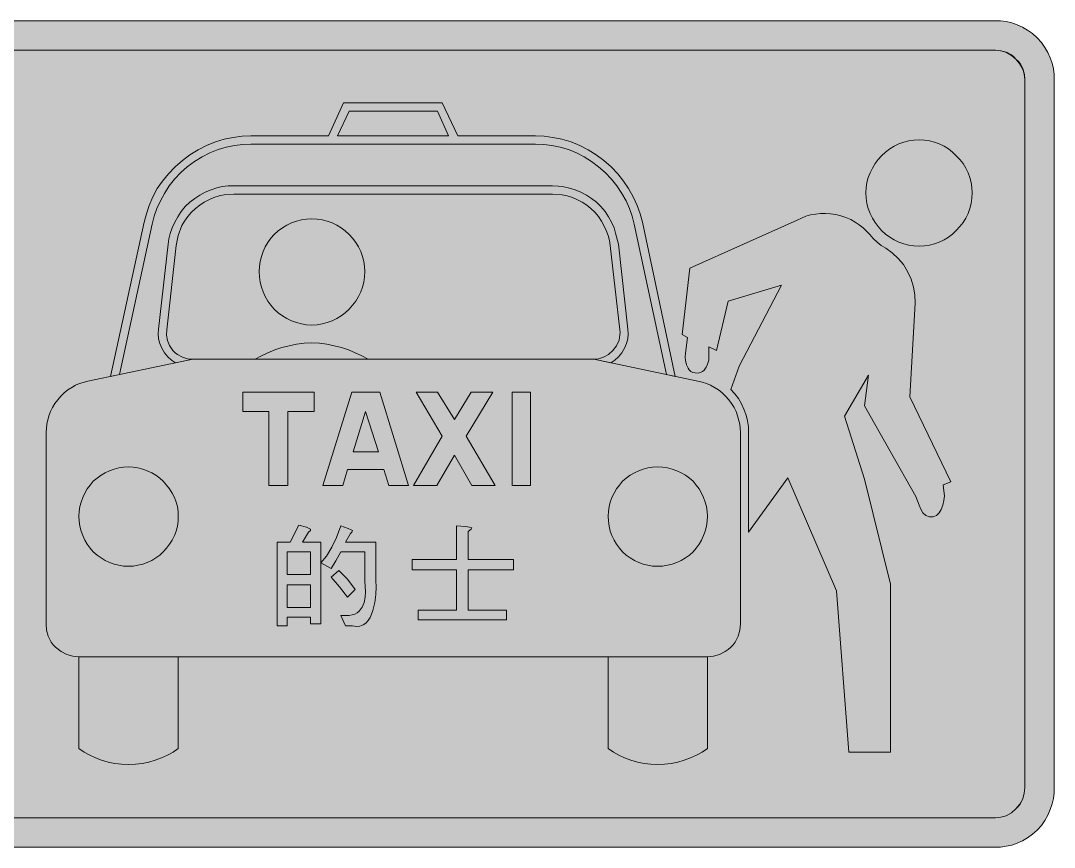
# Model space of a CAD drawing. Header units: metres. Extents: x 13 to 556, y 21 to 238.
# Drawn here: x 284.8 to 556.3, y 20.7 to 237.8 of the extents above; entities that cross this region are included whole.
import ezdxf

# ---------------------------------------------------------------- set-up
doc = ezdxf.new("R2010")
doc.units = ezdxf.units.M
for name, color, linetype, true_color in [('FILL_BLACK_000000', 7, 'Continuous', 0x000000), ('FILL_RED_FF0000', 7, 'Continuous', 0xff0000), ('FILL_WHITE_FFFFFF', 7, 'Continuous', 0xffffff)]:
    doc.layers.add(name, color=color, linetype=linetype, true_color=true_color)

msp = doc.modelspace()

# ---------------------------------------------------------------- hatches: boundary and pattern name
at = {"layer": 'FILL_BLACK_000000', "true_color": 0x000000}
h = msp.add_hatch(color=7, dxfattribs=at)
h.dxf.hatch_style = 1
h.paths.add_polyline_path([(543.59, 237.58), (545.06, 237.25), (546.54, 236.7), (547.89, 236.09), (549.22, 235.33), (550.51, 234.4), (551.76, 233.28), (552.88, 232.03), (553.81, 230.74), (554.57, 229.41), (555.18, 228.06), (555.73, 226.58), (556.06, 225.11), (556.22, 223.68), (556.26, 222.3), (556.26, 36.36), (556.22, 34.98), (556.06, 33.55), (555.73, 32.08), (555.18, 30.6), (554.57, 29.15), (553.81, 27.76), (552.88, 26.45), (551.76, 25.2), (550.51, 24.16), (549.22, 23.22), (547.89, 22.42), (546.54, 21.78), (545.06, 21.31), (543.59, 20.97), (542.16, 20.77), (540.78, 20.7), (29.04, 20.7), (27.66, 20.77), (26.23, 20.97), (24.76, 21.31), (23.28, 21.78), (21.91, 22.42), (20.53, 23.22), (19.23, 24.16), (18.06, 25.2), (16.94, 26.45), (16.01, 27.76), (15.25, 29.15), (14.64, 30.6), (14.06, 32.08), (13.67, 33.55), (13.45, 34.98), (13.38, 36.36), (13.38, 222.3), (13.45, 223.68), (13.67, 225.11), (14.06, 226.58), (14.64, 228.06), (15.25, 229.41), (16.01, 230.74), (16.94, 232.03), (18.06, 233.28), (19.23, 234.4), (20.53, 235.33), (21.91, 236.09), (23.28, 236.7), (24.76, 237.25), (26.23, 237.58), (27.66, 237.74), (29.04, 237.78), (540.78, 237.78), (542.16, 237.74), (543.59, 237.58)])
h.paths.add_polyline_path([(27.64, 229.9), (26.2, 229.48), (24.84, 228.75), (23.64, 227.7), (23.03, 227.13), (22.54, 226.51), (21.84, 225.18), (21.43, 223.67), (21.3, 222.3), (21.3, 36.36), (21.44, 34.88), (21.86, 33.43), (22.59, 32.06), (23.64, 30.78), (24.84, 29.73), (26.2, 29), (27.64, 28.58), (29.04, 28.44), (540.78, 28.44), (542.18, 28.58), (543.61, 29), (544.98, 29.73), (546.18, 30.78), (546.79, 31.38), (547.28, 32.06), (547.98, 33.48), (548.38, 34.92), (548.52, 36.36), (548.52, 222.3), (548.36, 223.78), (547.89, 225.2), (547.15, 226.53), (546.18, 227.7), (545.01, 228.67), (543.68, 229.41), (542.26, 229.88), (540.78, 230.04), (29.04, 230.04), (27.64, 229.9)], flags=16)
h = msp.add_hatch(color=7, dxfattribs=at)
h.dxf.hatch_style = 1
h.paths.add_polyline_path([(399.66, 207.54), (420, 207.54), (422.3, 207.44), (424.61, 207.13), (426.96, 206.63), (429.36, 205.92), (431.62, 205.01), (433.81, 203.89), (435.94, 202.58), (438, 201.06), (439.92, 199.38), (441.64, 197.57), (443.16, 195.67), (444.48, 193.68), (445.7, 191.49), (446.68, 189.27), (447.47, 187.05), (448.08, 184.86), (456.72, 144.36), (454.38, 144.9), (445.92, 184.32), (445.41, 186.45), (444.7, 188.5), (443.79, 190.5), (442.68, 192.42), (441.39, 194.38), (439.96, 196.2), (438.35, 197.89), (436.56, 199.44), (434.74, 200.83), (432.8, 202.03), (430.76, 203.06), (428.64, 203.94), (426.48, 204.54), (424.32, 205), (422.16, 205.28), (420, 205.38), (345.3, 205.38), (343.14, 205.28), (340.98, 205), (338.82, 204.54), (336.66, 203.94), (334.53, 203.06), (332.48, 202.03), (330.48, 200.83), (328.56, 199.44), (326.85, 197.89), (325.25, 196.2), (323.83, 194.38), (322.62, 192.42), (321.51, 190.5), (320.59, 188.5), (319.89, 186.45), (319.38, 184.32), (310.74, 144.9), (308.4, 144.36), (317.22, 184.86), (317.83, 187.05), (318.59, 189.27), (319.52, 191.49), (320.64, 193.68), (322.06, 195.67), (323.63, 197.57), (325.37, 199.38), (327.3, 201.06), (329.28, 202.58), (331.42, 203.89), (333.65, 205.01), (335.94, 205.92), (338.26, 206.63), (340.62, 207.13), (342.98, 207.44), (345.3, 207.54), (365.64, 207.54), (369.6, 216.18), (395.52, 216.18), (399.66, 207.54)])
h.paths.add_polyline_path([(394.26, 214.02), (371.04, 214.02), (367.98, 207.54), (397.14, 207.54), (394.26, 214.02)], flags=16)
h = msp.add_hatch(color=7, dxfattribs=at)
h.dxf.hatch_style = 1
h.paths.add_polyline_path([(506.83, 193.95), (507.05, 195.28), (507.41, 196.59), (507.88, 197.86), (508.48, 199.09), (509.19, 200.24), (510, 201.33), (510.9, 202.32), (511.95, 203.27), (513.05, 204.11), (514.22, 204.82), (515.44, 205.4), (516.72, 205.86), (518.04, 206.19), (519.4, 206.39), (520.8, 206.46), (522.15, 206.39), (523.48, 206.19), (524.79, 205.86), (526.06, 205.4), (527.29, 204.82), (528.44, 204.11), (529.53, 203.27), (530.52, 202.32), (531.47, 201.33), (532.31, 200.24), (533.02, 199.09), (533.6, 197.86), (534.06, 196.59), (534.39, 195.28), (534.59, 193.95), (534.66, 192.6), (534.59, 191.19), (534.39, 189.81), (534.06, 188.47), (533.6, 187.18), (533.02, 185.94), (532.31, 184.78), (531.47, 183.69), (530.52, 182.7), (529.53, 181.75), (528.44, 180.91), (527.29, 180.2), (526.06, 179.62), (524.79, 179.16), (523.48, 178.83), (522.15, 178.63), (520.8, 178.56), (519.4, 178.63), (518.04, 178.83), (516.72, 179.16), (515.44, 179.62), (514.22, 180.2), (513.05, 180.91), (511.95, 181.75), (510.9, 182.7), (510, 183.69), (509.19, 184.78), (508.48, 185.94), (507.88, 187.18), (507.41, 188.47), (507.05, 189.81), (506.83, 191.19), (506.76, 192.6), (506.83, 193.95)])
h = msp.add_hatch(color=7, dxfattribs=at)
h.dxf.hatch_style = 1
h.paths.add_polyline_path([(340.8, 192.24), (338.26, 192.06), (336.93, 191.78), (335.58, 191.34), (334.26, 190.76), (333.02, 190.1), (331.83, 189.34), (330.72, 188.46), (329.68, 187.45), (328.72, 186.34), (327.86, 185.17), (327.12, 183.96), (326.2, 181.35), (325.88, 180.06), (325.68, 178.74), (323.16, 156.6), (323.13, 155.22), (323.36, 153.83), (323.89, 152.47), (324.78, 151.2), (325.35, 150.59), (325.97, 150.1), (327.3, 149.4), (328.65, 148.99), (330, 148.86), (325.5, 147.96), (324.43, 148.63), (323.43, 149.51), (322.56, 150.57), (321.9, 151.74), (321.35, 152.98), (321.04, 154.26), (320.94, 155.54), (321, 156.78), (323.52, 179.1), (323.73, 180.48), (324.08, 181.91), (324.61, 183.38), (325.32, 184.86), (326.07, 186.31), (326.96, 187.67), (328.03, 188.94), (329.28, 190.08), (330.53, 191.09), (331.87, 191.97), (333.3, 192.71), (334.86, 193.32), (336.3, 193.84), (337.74, 194.22), (339.34, 194.38), (340.8, 194.4), (424.5, 194.4), (425.98, 194.33), (427.47, 194.13), (428.96, 193.79), (430.44, 193.32), (431.92, 192.71), (433.37, 191.97), (434.74, 191.09), (436.02, 190.08), (437.2, 188.94), (438.27, 187.67), (439.21, 186.31), (439.98, 184.86), (440.66, 183.42), (441.06, 181.98), (441.78, 179.1), (444.3, 156.78), (444.36, 155.54), (444.26, 154.26), (443.95, 152.98), (443.4, 151.74), (442.66, 150.57), (441.8, 149.51), (440.84, 148.63), (439.8, 147.96), (435.3, 148.86), (436.57, 149), (437.89, 149.42), (439.17, 150.15), (440.34, 151.2), (441.29, 152.41), (441.96, 153.9), (442.19, 155.25), (442.21, 155.92), (442.14, 156.6), (439.62, 178.74), (439.42, 180.06), (439.08, 181.35), (438.61, 182.64), (438, 183.96), (437.36, 185.17), (436.56, 186.34), (435.62, 187.45), (434.58, 188.46), (433.47, 189.34), (432.29, 190.1), (431.04, 190.76), (429.72, 191.34), (428.37, 191.78), (427.04, 192.06), (424.5, 192.24), (340.8, 192.24)])
h = msp.add_hatch(color=7, dxfattribs=at)
h.dxf.hatch_style = 1
h.paths.add_polyline_path([(347.53, 173.25), (347.72, 174.58), (348.05, 175.89), (348.5, 177.16), (349.06, 178.39), (349.74, 179.54), (350.53, 180.63), (351.42, 181.62), (352.47, 182.57), (353.57, 183.41), (354.74, 184.12), (355.97, 184.7), (357.24, 185.16), (358.56, 185.49), (359.92, 185.69), (361.32, 185.76), (362.67, 185.69), (364, 185.49), (365.31, 185.16), (366.59, 184.7), (367.81, 184.12), (368.96, 183.41), (370.05, 182.57), (371.04, 181.62), (371.99, 180.63), (372.83, 179.54), (373.54, 178.39), (374.12, 177.16), (374.58, 175.89), (374.91, 174.58), (375.11, 173.25), (375.18, 171.9), (375.11, 170.5), (374.91, 169.14), (374.58, 167.82), (374.12, 166.54), (373.54, 165.32), (372.83, 164.15), (371.99, 163.05), (371.04, 162), (370.05, 161.1), (368.96, 160.29), (367.81, 159.58), (366.59, 158.98), (365.31, 158.51), (364, 158.15), (362.67, 157.93), (361.32, 157.86), (359.92, 157.93), (358.56, 158.15), (357.24, 158.51), (355.97, 158.98), (354.74, 159.58), (353.57, 160.29), (352.47, 161.1), (351.42, 162), (350.53, 163.05), (349.74, 164.15), (349.06, 165.32), (348.5, 166.54), (348.05, 167.82), (347.72, 169.14), (347.53, 170.5), (347.46, 171.9), (347.53, 173.25)])
h = msp.add_hatch(color=7, dxfattribs=at)
h.dxf.hatch_style = 1
h.paths.add_polyline_path([(507.48, 144.72), (501.18, 133.92), (506.4, 117.36), (513.24, 89.82), (513.24, 45.72), (502.26, 45.72), (499.02, 88.02), (486.24, 117.72), (475.98, 103.5), (475.98, 129.6), (475.91, 131.11), (475.69, 132.66), (475.3, 134.21), (474.72, 135.72), (474.08, 137.17), (473.28, 138.53), (472.34, 139.8), (471.3, 140.94), (473.46, 147.06), (484.62, 168.3), (470.58, 164.16), (467.52, 151.2), (465.54, 152.1), (465.54, 149.58), (465.49, 148.59), (465.18, 147.6), (464.8, 146.79), (464.28, 145.98), (463.84, 145.61), (463.31, 145.35), (462.69, 145.22), (461.94, 145.26), (461.3, 145.38), (460.77, 145.69), (460.37, 146.1), (460.14, 146.52), (459.71, 147.44), (459.42, 148.5), (459.28, 149.42), (459.42, 150.48), (459.96, 154.62), (458.52, 155.34), (460.5, 172.8), (488.76, 185.4), (489.87, 185.96), (491.04, 186.41), (492.27, 186.76), (493.53, 187), (494.83, 187.13), (496.15, 187.15), (497.49, 187.05), (498.84, 186.84), (500.22, 186.51), (501.54, 186.07), (502.78, 185.54), (503.95, 184.9), (505.04, 184.19), (506.05, 183.4), (507.84, 181.62), (508.71, 180.58), (509.71, 179.62), (510.8, 178.76), (511.98, 178.02), (513.69, 176.81), (515.26, 175.36), (516.64, 173.72), (517.74, 171.9), (518.66, 169.87), (519.27, 167.83), (519.61, 165.75), (519.72, 163.62), (518.28, 138.96), (529.08, 116.64), (527.1, 115.92), (527.28, 114.3), (527.41, 112.97), (527.28, 111.78), (526.99, 110.54), (526.56, 109.44), (526.03, 108.5), (525.3, 107.84), (524.43, 107.49), (523.5, 107.46), (522.53, 107.86), (521.7, 108.54), (521.18, 109.46), (520.8, 110.52), (519.9, 112.86), (506.4, 136.62), (507.48, 144.72)])
h = msp.add_hatch(color=7, dxfattribs=at)
h.dxf.hatch_style = 1
h.paths.add_polyline_path([(348.03, 149.77), (349.75, 150.59), (351.54, 151.32), (353.4, 151.92), (355.32, 152.42), (357.29, 152.82), (359.3, 153.08), (361.32, 153.18), (363.31, 153.08), (365.26, 152.82), (367.17, 152.42), (369.06, 151.92), (370.92, 151.32), (372.7, 150.59), (374.43, 149.77), (376.08, 148.86), (346.38, 148.86), (348.03, 149.77)])
h = msp.add_hatch(color=7, dxfattribs=at)
h.dxf.hatch_style = 1
h.paths.add_polyline_path([(324.83, 45.71), (323.36, 44.89), (321.79, 44.16), (320.1, 43.56), (318.45, 43.09), (316.73, 42.75), (314.94, 42.55), (313.08, 42.48), (311.33, 42.55), (309.57, 42.75), (307.82, 43.09), (306.06, 43.56), (304.47, 44.16), (302.96, 44.89), (301.5, 45.71), (300.12, 46.62), (300.12, 70.74), (326.22, 70.74), (326.22, 46.62), (324.83, 45.71)])
h = msp.add_hatch(color=7, dxfattribs=at)
h.dxf.hatch_style = 1
h.paths.add_polyline_path([(465.18, 46.62), (463.79, 45.71), (462.32, 44.89), (460.75, 44.16), (459.06, 43.56), (457.41, 43.09), (455.68, 42.75), (453.9, 42.55), (452.04, 42.48), (450.28, 42.55), (448.53, 42.75), (446.77, 43.09), (445.02, 43.56), (443.43, 44.16), (441.91, 44.89), (440.46, 45.71), (439.08, 46.62), (439.08, 70.74), (465.18, 70.74), (465.18, 46.62)])
at = {"layer": 'FILL_RED_FF0000', "true_color": 0xff0000}
h = msp.add_hatch(color=7, dxfattribs=at)
h.dxf.hatch_style = 1
h.paths.add_polyline_path([(300.12, 70.74), (298.51, 70.88), (296.92, 71.32), (295.41, 72.11), (294, 73.26), (293.37, 73.9), (292.85, 74.6), (292.06, 76.12), (291.62, 77.74), (291.48, 79.38), (291.48, 129.6), (291.65, 131.81), (292.2, 134.05), (292.62, 135.16), (293.15, 136.23), (293.79, 137.26), (294.54, 138.24), (295.38, 139.2), (296.28, 140.06), (297.24, 140.82), (298.23, 141.48), (299.26, 142.04), (300.31, 142.49), (302.46, 143.1), (330, 148.86), (435.3, 148.86), (462.66, 143.1), (463.8, 142.85), (464.91, 142.49), (466, 142.04), (467.05, 141.48), (468.05, 140.82), (469.01, 140.06), (469.92, 139.2), (470.76, 138.24), (471.51, 137.26), (472.15, 136.23), (472.68, 135.16), (473.1, 134.05), (473.65, 131.81), (473.82, 129.6), (473.82, 79.38), (473.68, 77.74), (473.23, 76.12), (472.45, 74.6), (471.93, 73.9), (471.3, 73.26), (470.6, 72.63), (469.86, 72.11), (468.31, 71.32), (466.72, 70.88), (465.18, 70.74), (300.12, 70.74)])
at = {"layer": 'FILL_WHITE_FFFFFF', "true_color": 0xffffff}
h = msp.add_hatch(color=7, dxfattribs=at)
h.dxf.hatch_style = 1
h.paths.add_polyline_path([(540.78, 230.04), (542.15, 229.9), (543.66, 229.5), (544.99, 228.8), (545.61, 228.31), (546.18, 227.7), (546.79, 227.13), (547.28, 226.51), (547.98, 225.18), (548.39, 223.67), (548.52, 222.3), (548.52, 36.36), (548.38, 34.88), (547.96, 33.43), (547.23, 32.06), (546.18, 30.78), (544.98, 29.73), (543.62, 29), (542.18, 28.58), (540.78, 28.44), (29.04, 28.44), (27.64, 28.58), (26.2, 29), (24.84, 29.73), (23.64, 30.78), (23.03, 31.38), (22.54, 32.06), (21.84, 33.48), (21.43, 34.92), (21.3, 36.36), (21.3, 222.3), (21.44, 223.78), (21.86, 225.2), (22.59, 226.53), (23.64, 227.7), (24.81, 228.67), (26.14, 229.41), (27.56, 229.88), (29.04, 230.04), (540.78, 230.04)])
h = msp.add_hatch(color=7, dxfattribs=at)
h.dxf.hatch_style = 1
h.paths.add_polyline_path([(355.02, 115.74), (349.98, 115.74), (349.98, 135.18), (343.14, 135.18), (343.14, 140.22), (361.86, 140.22), (361.86, 135.18), (355.02, 135.18), (355.02, 115.74)])
h = msp.add_hatch(color=7, dxfattribs=at)
h.dxf.hatch_style = 1
h.paths.add_polyline_path([(380.22, 119.88), (370.68, 119.88), (369.42, 115.74), (364.2, 115.74), (371.76, 140.22), (379.14, 140.22), (386.7, 115.74), (381.48, 115.74), (380.22, 119.88)])
h.paths.add_polyline_path([(372.12, 124.56), (378.78, 124.56), (375.36, 135.18), (372.12, 124.56)], flags=16)
h = msp.add_hatch(color=7, dxfattribs=at)
h.dxf.hatch_style = 1
h.paths.add_polyline_path([(394.26, 140.22), (398.76, 133.02), (403.08, 140.22), (408.84, 140.22), (401.82, 128.7), (409.38, 115.74), (403.26, 115.74), (398.76, 123.66), (394.08, 115.74), (387.96, 115.74), (395.52, 128.7), (388.68, 140.22), (394.26, 140.22)])
h = msp.add_hatch(color=7, dxfattribs=at)
h.dxf.hatch_style = 1
h.paths.add_polyline_path([(418.74, 140.22), (418.74, 115.74), (413.88, 115.74), (413.88, 140.22), (418.74, 140.22)])
h = msp.add_hatch(color=7, dxfattribs=at)
h.dxf.hatch_style = 1
h.paths.add_polyline_path([(326.15, 106.31), (325.96, 105.01), (325.63, 103.76), (325.19, 102.55), (324.62, 101.4), (323.94, 100.3), (323.15, 99.26), (322.26, 98.28), (321.33, 97.45), (320.32, 96.7), (319.23, 96.06), (318.08, 95.51), (316.87, 95.08), (315.63, 94.76), (314.36, 94.57), (313.08, 94.5), (311.81, 94.57), (310.56, 94.76), (309.34, 95.08), (308.15, 95.51), (307.01, 96.06), (305.92, 96.7), (304.88, 97.45), (303.9, 98.28), (303.07, 99.26), (302.32, 100.3), (301.68, 101.4), (301.13, 102.55), (300.7, 103.76), (300.38, 105.01), (300.19, 106.31), (300.12, 107.64), (300.19, 108.91), (300.38, 110.16), (300.7, 111.38), (301.13, 112.57), (301.68, 113.71), (302.32, 114.8), (303.07, 115.84), (303.9, 116.82), (304.88, 117.65), (305.92, 118.4), (307.01, 119.04), (308.15, 119.59), (309.34, 120.02), (310.56, 120.34), (311.81, 120.53), (313.08, 120.6), (314.36, 120.53), (315.63, 120.34), (316.87, 120.02), (318.08, 119.59), (319.23, 119.04), (320.32, 118.4), (321.33, 117.65), (322.26, 116.82), (323.15, 115.84), (323.94, 114.8), (324.62, 113.71), (325.19, 112.57), (325.63, 111.38), (325.96, 110.16), (326.15, 108.91), (326.22, 107.64), (326.15, 106.31)])
h = msp.add_hatch(color=7, dxfattribs=at)
h.dxf.hatch_style = 1
h.paths.add_polyline_path([(439.15, 108.91), (439.34, 110.16), (439.66, 111.38), (440.09, 112.57), (440.64, 113.71), (441.28, 114.8), (442.03, 115.84), (442.86, 116.82), (443.84, 117.65), (444.88, 118.4), (445.97, 119.04), (447.11, 119.59), (448.3, 120.02), (449.52, 120.34), (450.77, 120.53), (452.04, 120.6), (453.37, 120.53), (454.67, 120.34), (455.92, 120.02), (457.12, 119.59), (458.28, 119.04), (459.38, 118.4), (460.42, 117.65), (461.4, 116.82), (462.23, 115.84), (462.98, 114.8), (463.62, 113.71), (464.17, 112.57), (464.6, 111.38), (464.92, 110.16), (465.11, 108.91), (465.18, 107.64), (465.11, 106.31), (464.92, 105.01), (464.6, 103.76), (464.17, 102.55), (463.62, 101.4), (462.98, 100.3), (462.23, 99.26), (461.4, 98.28), (460.42, 97.45), (459.38, 96.7), (458.28, 96.06), (457.12, 95.51), (455.92, 95.08), (454.67, 94.76), (453.37, 94.57), (452.04, 94.5), (450.77, 94.57), (449.52, 94.76), (448.3, 95.08), (447.11, 95.51), (445.97, 96.06), (444.88, 96.7), (443.84, 97.45), (442.86, 98.28), (442.03, 99.26), (441.28, 100.3), (440.64, 101.4), (440.09, 102.55), (439.66, 103.76), (439.34, 105.01), (439.15, 106.31), (439.08, 107.64), (439.15, 108.91)])
h = msp.add_hatch(color=7, dxfattribs=at)
h.dxf.hatch_style = 1
h.paths.add_polyline_path([(360.96, 104.22), (360.96, 103.86), (360.42, 103.5), (358.8, 100.8), (363.66, 100.8), (363.66, 79.38), (360.96, 79.38), (360.96, 81.18), (354.84, 81.18), (354.84, 78.84), (352.14, 78.84), (352.14, 100.8), (355.56, 100.8), (357.9, 105.3), (359.88, 104.76), (360.6, 104.4), (360.96, 104.22)])
h.paths.add_polyline_path([(354.84, 98.28), (354.84, 92.34), (360.96, 92.34), (360.96, 98.28), (354.84, 98.28)], flags=16)
h.paths.add_polyline_path([(360.96, 89.64), (354.84, 89.64), (354.84, 83.7), (360.96, 83.7), (360.96, 89.64)], flags=16)
h = msp.add_hatch(color=7, dxfattribs=at)
h.dxf.hatch_style = 1
h.paths.add_polyline_path([(371.58, 104.04), (371.94, 103.86), (371.76, 103.5), (371.4, 103.14), (370.14, 100.8), (378.06, 100.8), (378.06, 90.72), (378.14, 89.11), (378.08, 87.13), (377.83, 84.99), (377.34, 82.88), (376.99, 81.9), (376.56, 81.01), (376.05, 80.23), (375.44, 79.58), (374.73, 79.09), (373.91, 78.79), (372.99, 78.7), (371.94, 78.84), (370.14, 78.84), (368.88, 81.54), (371.04, 81.54), (371.86, 81.71), (372.58, 81.97), (373.19, 82.32), (373.72, 82.74), (374.53, 83.77), (375.04, 85), (375.31, 86.38), (375.4, 87.83), (375.18, 90.72), (375.18, 98.28), (368.88, 98.28), (367.62, 95.94), (366.36, 93.96), (363.66, 95.4), (365.1, 97.2), (366.54, 99.54), (367.8, 102.06), (368.88, 105.12), (370.86, 104.4), (371.58, 104.04)])
h = msp.add_hatch(color=7, dxfattribs=at)
h.dxf.hatch_style = 1
h.paths.add_polyline_path([(402.72, 104.76), (403.26, 104.58), (403.08, 104.22), (402.36, 103.68), (402.36, 96.3), (414.24, 96.3), (414.24, 93.6), (402.36, 93.6), (402.36, 82.98), (412.44, 82.98), (412.44, 80.46), (389.22, 80.46), (389.22, 82.98), (399.3, 82.98), (399.3, 93.6), (387.6, 93.6), (387.6, 96.3), (399.3, 96.3), (399.3, 105.12), (401.64, 104.94), (402.72, 104.76)])
h = msp.add_hatch(color=7, dxfattribs=at)
h.dxf.hatch_style = 1
h.paths.add_polyline_path([(370.68, 91.08), (372.66, 88.38), (370.68, 86.4), (368.52, 89.1), (366.36, 91.62), (368.34, 93.42), (370.68, 91.08)])

# ---------------------------------------------------------------- linework, layer by layer
at = {"layer": 'FILL_BLACK_000000', "lineweight": 0, "true_color": 0x000000}
for points in [[(29.04, 237.78), (540.78, 237.78), (542.16, 237.74), (543.59, 237.58), (545.06, 237.25), (546.54, 236.7), (547.89, 236.09), (549.22, 235.33), (550.51, 234.4), (551.76, 233.28), (552.88, 232.03), (553.81, 230.74), (554.57, 229.41), (555.18, 228.06), (555.73, 226.58), (556.06, 225.11), (556.22, 223.68), (556.26, 222.3), (556.26, 36.36), (556.22, 34.98), (556.06, 33.55), (555.73, 32.08), (555.18, 30.6), (554.57, 29.15), (553.81, 27.76), (552.88, 26.45), (551.76, 25.2), (550.51, 24.16), (549.22, 23.22), (547.89, 22.42), (546.54, 21.78), (545.06, 21.31), (543.59, 20.97), (542.16, 20.77), (540.78, 20.7), (29.04, 20.7)], [(29.04, 28.44), (540.78, 28.44), (542.18, 28.58), (543.61, 29), (544.98, 29.73), (546.18, 30.78), (546.79, 31.38), (547.28, 32.06), (547.98, 33.48), (548.38, 34.92), (548.52, 36.36), (548.52, 222.3), (548.36, 223.78), (547.89, 225.2), (547.15, 226.53), (546.18, 227.7), (545.01, 228.67), (543.68, 229.41), (542.26, 229.88), (540.78, 230.04), (29.04, 230.04)]]:
    msp.add_lwpolyline(points, dxfattribs=at)
for points in [[(399.66, 207.54), (420, 207.54), (422.3, 207.44), (424.61, 207.13), (426.96, 206.63), (429.36, 205.92), (431.62, 205.01), (433.81, 203.89), (435.94, 202.58), (438, 201.06), (439.92, 199.38), (441.64, 197.57), (443.16, 195.67), (444.48, 193.68), (445.7, 191.49), (446.68, 189.27), (447.47, 187.05), (448.08, 184.86), (456.72, 144.36), (454.38, 144.9), (445.92, 184.32), (445.41, 186.45), (444.7, 188.5), (443.79, 190.5), (442.68, 192.42), (441.39, 194.38), (439.96, 196.2), (438.35, 197.89), (436.56, 199.44), (434.74, 200.83), (432.8, 202.03), (430.76, 203.06), (428.64, 203.94), (426.48, 204.54), (424.32, 205), (422.16, 205.28), (420, 205.38), (345.3, 205.38), (343.14, 205.28), (340.98, 205), (338.82, 204.54), (336.66, 203.94), (334.53, 203.06), (332.48, 202.03), (330.48, 200.83), (328.56, 199.44), (326.85, 197.89), (325.25, 196.2), (323.83, 194.38), (322.62, 192.42), (321.51, 190.5), (320.59, 188.5), (319.89, 186.45), (319.38, 184.32), (310.74, 144.9), (308.4, 144.36), (317.22, 184.86), (317.83, 187.05), (318.59, 189.27), (319.52, 191.49), (320.64, 193.68), (322.06, 195.67), (323.63, 197.57), (325.37, 199.38), (327.3, 201.06), (329.28, 202.58), (331.42, 203.89), (333.65, 205.01), (335.94, 205.92), (338.26, 206.63), (340.62, 207.13), (342.98, 207.44), (345.3, 207.54), (365.64, 207.54), (369.6, 216.18), (395.52, 216.18)], [(394.26, 214.02), (371.04, 214.02), (367.98, 207.54), (397.14, 207.54)], [(506.83, 193.95), (507.05, 195.28), (507.41, 196.59), (507.88, 197.86), (508.48, 199.09), (509.19, 200.24), (510, 201.33), (510.9, 202.32), (511.95, 203.27), (513.05, 204.11), (514.22, 204.82), (515.44, 205.4), (516.72, 205.86), (518.04, 206.19), (519.4, 206.39), (520.8, 206.46), (522.15, 206.39), (523.48, 206.19), (524.79, 205.86), (526.06, 205.4), (527.29, 204.82), (528.44, 204.11), (529.53, 203.27), (530.52, 202.32), (531.47, 201.33), (532.31, 200.24), (533.02, 199.09), (533.6, 197.86), (534.06, 196.59), (534.39, 195.28), (534.59, 193.95), (534.66, 192.6), (534.59, 191.19), (534.39, 189.81), (534.06, 188.47), (533.6, 187.18), (533.02, 185.94), (532.31, 184.78), (531.47, 183.69), (530.52, 182.7), (529.53, 181.75), (528.44, 180.91), (527.29, 180.2), (526.06, 179.62), (524.79, 179.16), (523.48, 178.83), (522.15, 178.63), (520.8, 178.56), (519.4, 178.63), (518.04, 178.83), (516.72, 179.16), (515.44, 179.62), (514.22, 180.2), (513.05, 180.91), (511.95, 181.75), (510.9, 182.7), (510, 183.69), (509.19, 184.78), (508.48, 185.94), (507.88, 187.18), (507.41, 188.47), (507.05, 189.81), (506.83, 191.19), (506.76, 192.6)], [(340.8, 192.24), (338.26, 192.06), (336.93, 191.78), (335.58, 191.34), (334.26, 190.76), (333.02, 190.1), (331.83, 189.34), (330.72, 188.46), (329.68, 187.45), (328.72, 186.34), (327.86, 185.17), (327.12, 183.96), (326.2, 181.35), (325.88, 180.06), (325.68, 178.74), (323.16, 156.6), (323.13, 155.22), (323.36, 153.83), (323.89, 152.47), (324.78, 151.2), (325.35, 150.59), (325.97, 150.1), (327.3, 149.4), (328.65, 148.99), (330, 148.86), (325.5, 147.96), (324.43, 148.63), (323.43, 149.51), (322.56, 150.57), (321.9, 151.74), (321.35, 152.98), (321.04, 154.26), (320.94, 155.54), (321, 156.78), (323.52, 179.1), (323.73, 180.48), (324.08, 181.91), (324.61, 183.38), (325.32, 184.86), (326.07, 186.31), (326.96, 187.67), (328.03, 188.94), (329.28, 190.08), (330.53, 191.09), (331.87, 191.97), (333.3, 192.71), (334.86, 193.32), (336.3, 193.84), (337.74, 194.22), (339.34, 194.38), (340.8, 194.4), (424.5, 194.4), (425.98, 194.33), (427.47, 194.13), (428.96, 193.79), (430.44, 193.32), (431.92, 192.71), (433.37, 191.97), (434.74, 191.09), (436.02, 190.08), (437.2, 188.94), (438.27, 187.67), (439.21, 186.31), (439.98, 184.86), (440.66, 183.42), (441.06, 181.98), (441.78, 179.1), (444.3, 156.78), (444.36, 155.54), (444.26, 154.26), (443.95, 152.98), (443.4, 151.74), (442.66, 150.57), (441.8, 149.51), (440.84, 148.63), (439.8, 147.96), (435.3, 148.86), (436.57, 149), (437.89, 149.42), (439.17, 150.15), (440.34, 151.2), (441.29, 152.41), (441.96, 153.9), (442.19, 155.25), (442.21, 155.92), (442.14, 156.6), (439.62, 178.74), (439.42, 180.06), (439.08, 181.35), (438.61, 182.64), (438, 183.96), (437.36, 185.17), (436.56, 186.34), (435.62, 187.45), (434.58, 188.46), (433.47, 189.34), (432.29, 190.1), (431.04, 190.76), (429.72, 191.34), (428.37, 191.78), (427.04, 192.06), (424.5, 192.24)], [(347.53, 173.25), (347.72, 174.58), (348.05, 175.89), (348.5, 177.16), (349.06, 178.39), (349.74, 179.54), (350.53, 180.63), (351.42, 181.62), (352.47, 182.57), (353.57, 183.41), (354.74, 184.12), (355.97, 184.7), (357.24, 185.16), (358.56, 185.49), (359.92, 185.69), (361.32, 185.76), (362.67, 185.69), (364, 185.49), (365.31, 185.16), (366.59, 184.7), (367.81, 184.12), (368.96, 183.41), (370.05, 182.57), (371.04, 181.62), (371.99, 180.63), (372.83, 179.54), (373.54, 178.39), (374.12, 177.16), (374.58, 175.89), (374.91, 174.58), (375.11, 173.25), (375.18, 171.9), (375.11, 170.5), (374.91, 169.14), (374.58, 167.82), (374.12, 166.54), (373.54, 165.32), (372.83, 164.15), (371.99, 163.05), (371.04, 162), (370.05, 161.1), (368.96, 160.29), (367.81, 159.58), (366.59, 158.98), (365.31, 158.51), (364, 158.15), (362.67, 157.93), (361.32, 157.86), (359.92, 157.93), (358.56, 158.15), (357.24, 158.51), (355.97, 158.98), (354.74, 159.58), (353.57, 160.29), (352.47, 161.1), (351.42, 162), (350.53, 163.05), (349.74, 164.15), (349.06, 165.32), (348.5, 166.54), (348.05, 167.82), (347.72, 169.14), (347.53, 170.5), (347.46, 171.9)], [(507.48, 144.72), (501.18, 133.92), (506.4, 117.36), (513.24, 89.82), (513.24, 45.72), (502.26, 45.72), (499.02, 88.02), (486.24, 117.72), (475.98, 103.5), (475.98, 129.6), (475.91, 131.11), (475.69, 132.66), (475.3, 134.21), (474.72, 135.72), (474.08, 137.17), (473.28, 138.53), (472.34, 139.8), (471.3, 140.94), (473.46, 147.06), (484.62, 168.3), (470.58, 164.16), (467.52, 151.2), (465.54, 152.1), (465.54, 149.58), (465.49, 148.59), (465.18, 147.6), (464.8, 146.79), (464.28, 145.98), (463.84, 145.61), (463.31, 145.35), (462.69, 145.22), (461.94, 145.26), (461.3, 145.38), (460.77, 145.69), (460.37, 146.1), (460.14, 146.52), (459.71, 147.44), (459.42, 148.5), (459.28, 149.42), (459.42, 150.48), (459.96, 154.62), (458.52, 155.34), (460.5, 172.8), (488.76, 185.4), (489.87, 185.96), (491.04, 186.41), (492.27, 186.76), (493.53, 187), (494.83, 187.13), (496.15, 187.15), (497.49, 187.05), (498.84, 186.84), (500.22, 186.51), (501.54, 186.07), (502.78, 185.54), (503.95, 184.9), (505.04, 184.19), (506.05, 183.4), (507.84, 181.62), (508.71, 180.58), (509.71, 179.62), (510.8, 178.76), (511.98, 178.02), (513.69, 176.81), (515.26, 175.36), (516.64, 173.72), (517.74, 171.9), (518.66, 169.87), (519.27, 167.83), (519.61, 165.75), (519.72, 163.62), (518.28, 138.96), (529.08, 116.64), (527.1, 115.92), (527.28, 114.3), (527.41, 112.97), (527.28, 111.78), (526.99, 110.54), (526.56, 109.44), (526.03, 108.5), (525.3, 107.84), (524.43, 107.49), (523.5, 107.46), (522.53, 107.86), (521.7, 108.54), (521.18, 109.46), (520.8, 110.52), (519.9, 112.86), (506.4, 136.62)], [(348.03, 149.77), (349.75, 150.59), (351.54, 151.32), (353.4, 151.92), (355.32, 152.42), (357.29, 152.82), (359.3, 153.08), (361.32, 153.18), (363.31, 153.08), (365.26, 152.82), (367.17, 152.42), (369.06, 151.92), (370.92, 151.32), (372.7, 150.59), (374.43, 149.77), (376.08, 148.86), (346.38, 148.86)], [(324.83, 45.71), (323.36, 44.89), (321.79, 44.16), (320.1, 43.56), (318.45, 43.09), (316.73, 42.75), (314.94, 42.55), (313.08, 42.48), (311.33, 42.55), (309.57, 42.75), (307.82, 43.09), (306.06, 43.56), (304.47, 44.16), (302.96, 44.89), (301.5, 45.71), (300.12, 46.62), (300.12, 70.74), (326.22, 70.74), (326.22, 46.62)], [(465.18, 46.62), (463.79, 45.71), (462.32, 44.89), (460.75, 44.16), (459.06, 43.56), (457.41, 43.09), (455.68, 42.75), (453.9, 42.55), (452.04, 42.48), (450.28, 42.55), (448.53, 42.75), (446.77, 43.09), (445.02, 43.56), (443.43, 44.16), (441.91, 44.89), (440.46, 45.71), (439.08, 46.62), (439.08, 70.74), (465.18, 70.74)]]:
    msp.add_lwpolyline(points, close=True, dxfattribs=at)
at = {"layer": 'FILL_RED_FF0000', "lineweight": 0, "true_color": 0xff0000}
msp.add_lwpolyline([(300.12, 70.74), (298.51, 70.88), (296.92, 71.32), (295.41, 72.11), (294, 73.26), (293.37, 73.9), (292.85, 74.6), (292.06, 76.12), (291.62, 77.74), (291.48, 79.38), (291.48, 129.6), (291.65, 131.81), (292.2, 134.05), (292.62, 135.16), (293.15, 136.23), (293.79, 137.26), (294.54, 138.24), (295.38, 139.2), (296.28, 140.06), (297.24, 140.82), (298.23, 141.48), (299.26, 142.04), (300.31, 142.49), (302.46, 143.1), (330, 148.86), (435.3, 148.86), (462.66, 143.1), (463.8, 142.85), (464.91, 142.49), (466, 142.04), (467.05, 141.48), (468.05, 140.82), (469.01, 140.06), (469.92, 139.2), (470.76, 138.24), (471.51, 137.26), (472.15, 136.23), (472.68, 135.16), (473.1, 134.05), (473.65, 131.81), (473.82, 129.6), (473.82, 79.38), (473.68, 77.74), (473.23, 76.12), (472.45, 74.6), (471.93, 73.9), (471.3, 73.26), (470.6, 72.63), (469.86, 72.11), (468.31, 71.32), (466.72, 70.88), (465.18, 70.74)], close=True, dxfattribs=at)
at = {"layer": 'FILL_WHITE_FFFFFF', "lineweight": 0, "true_color": 0xffffff}
msp.add_lwpolyline([(29.04, 230.04), (540.78, 230.04), (542.15, 229.9), (543.66, 229.5), (544.99, 228.8), (545.61, 228.31), (546.18, 227.7), (546.79, 227.13), (547.28, 226.51), (547.98, 225.18), (548.39, 223.67), (548.52, 222.3), (548.52, 36.36), (548.38, 34.88), (547.96, 33.43), (547.23, 32.06), (546.18, 30.78), (544.98, 29.73), (543.62, 29), (542.18, 28.58), (540.78, 28.44), (29.04, 28.44)], dxfattribs=at)
for points in [[(355.02, 115.74), (349.98, 115.74), (349.98, 135.18), (343.14, 135.18), (343.14, 140.22), (361.86, 140.22), (361.86, 135.18), (355.02, 135.18)], [(380.22, 119.88), (370.68, 119.88), (369.42, 115.74), (364.2, 115.74), (371.76, 140.22), (379.14, 140.22), (386.7, 115.74), (381.48, 115.74)], [(394.26, 140.22), (398.76, 133.02), (403.08, 140.22), (408.84, 140.22), (401.82, 128.7), (409.38, 115.74), (403.26, 115.74), (398.76, 123.66), (394.08, 115.74), (387.96, 115.74), (395.52, 128.7), (388.68, 140.22)], [(418.74, 140.22), (418.74, 115.74), (413.88, 115.74), (413.88, 140.22)], [(372.12, 124.56), (378.78, 124.56), (375.36, 135.18)], [(326.15, 106.31), (325.96, 105.01), (325.63, 103.76), (325.19, 102.55), (324.62, 101.4), (323.94, 100.3), (323.15, 99.26), (322.26, 98.28), (321.33, 97.45), (320.32, 96.7), (319.23, 96.06), (318.08, 95.51), (316.87, 95.08), (315.63, 94.76), (314.36, 94.57), (313.08, 94.5), (311.81, 94.57), (310.56, 94.76), (309.34, 95.08), (308.15, 95.51), (307.01, 96.06), (305.92, 96.7), (304.88, 97.45), (303.9, 98.28), (303.07, 99.26), (302.32, 100.3), (301.68, 101.4), (301.13, 102.55), (300.7, 103.76), (300.38, 105.01), (300.19, 106.31), (300.12, 107.64), (300.19, 108.91), (300.38, 110.16), (300.7, 111.38), (301.13, 112.57), (301.68, 113.71), (302.32, 114.8), (303.07, 115.84), (303.9, 116.82), (304.88, 117.65), (305.92, 118.4), (307.01, 119.04), (308.15, 119.59), (309.34, 120.02), (310.56, 120.34), (311.81, 120.53), (313.08, 120.6), (314.36, 120.53), (315.63, 120.34), (316.87, 120.02), (318.08, 119.59), (319.23, 119.04), (320.32, 118.4), (321.33, 117.65), (322.26, 116.82), (323.15, 115.84), (323.94, 114.8), (324.62, 113.71), (325.19, 112.57), (325.63, 111.38), (325.96, 110.16), (326.15, 108.91), (326.22, 107.64)], [(439.15, 108.91), (439.34, 110.16), (439.66, 111.38), (440.09, 112.57), (440.64, 113.71), (441.28, 114.8), (442.03, 115.84), (442.86, 116.82), (443.84, 117.65), (444.88, 118.4), (445.97, 119.04), (447.11, 119.59), (448.3, 120.02), (449.52, 120.34), (450.77, 120.53), (452.04, 120.6), (453.37, 120.53), (454.67, 120.34), (455.92, 120.02), (457.12, 119.59), (458.28, 119.04), (459.38, 118.4), (460.42, 117.65), (461.4, 116.82), (462.23, 115.84), (462.98, 114.8), (463.62, 113.71), (464.17, 112.57), (464.6, 111.38), (464.92, 110.16), (465.11, 108.91), (465.18, 107.64), (465.11, 106.31), (464.92, 105.01), (464.6, 103.76), (464.17, 102.55), (463.62, 101.4), (462.98, 100.3), (462.23, 99.26), (461.4, 98.28), (460.42, 97.45), (459.38, 96.7), (458.28, 96.06), (457.12, 95.51), (455.92, 95.08), (454.67, 94.76), (453.37, 94.57), (452.04, 94.5), (450.77, 94.57), (449.52, 94.76), (448.3, 95.08), (447.11, 95.51), (445.97, 96.06), (444.88, 96.7), (443.84, 97.45), (442.86, 98.28), (442.03, 99.26), (441.28, 100.3), (440.64, 101.4), (440.09, 102.55), (439.66, 103.76), (439.34, 105.01), (439.15, 106.31), (439.08, 107.64)], [(360.96, 104.22), (360.96, 103.86), (360.42, 103.5), (358.8, 100.8), (363.66, 100.8), (363.66, 79.38), (360.96, 79.38), (360.96, 81.18), (354.84, 81.18), (354.84, 78.84), (352.14, 78.84), (352.14, 100.8), (355.56, 100.8), (357.9, 105.3), (359.88, 104.76), (360.6, 104.4)], [(371.58, 104.04), (371.94, 103.86), (371.76, 103.5), (371.4, 103.14), (370.14, 100.8), (378.06, 100.8), (378.06, 90.72), (378.14, 89.11), (378.08, 87.13), (377.83, 84.99), (377.34, 82.88), (376.99, 81.9), (376.56, 81.01), (376.05, 80.23), (375.44, 79.58), (374.73, 79.09), (373.91, 78.79), (372.99, 78.7), (371.94, 78.84), (370.14, 78.84), (368.88, 81.54), (371.04, 81.54), (371.86, 81.71), (372.58, 81.97), (373.19, 82.32), (373.72, 82.74), (374.53, 83.77), (375.04, 85), (375.31, 86.38), (375.4, 87.83), (375.18, 90.72), (375.18, 98.28), (368.88, 98.28), (367.62, 95.94), (366.36, 93.96), (363.66, 95.4), (365.1, 97.2), (366.54, 99.54), (367.8, 102.06), (368.88, 105.12), (370.86, 104.4)], [(402.72, 104.76), (403.26, 104.58), (403.08, 104.22), (402.36, 103.68), (402.36, 96.3), (414.24, 96.3), (414.24, 93.6), (402.36, 93.6), (402.36, 82.98), (412.44, 82.98), (412.44, 80.46), (389.22, 80.46), (389.22, 82.98), (399.3, 82.98), (399.3, 93.6), (387.6, 93.6), (387.6, 96.3), (399.3, 96.3), (399.3, 105.12), (401.64, 104.94)], [(354.84, 98.28), (354.84, 92.34), (360.96, 92.34), (360.96, 98.28)], [(370.68, 91.08), (372.66, 88.38), (370.68, 86.4), (368.52, 89.1), (366.36, 91.62), (368.34, 93.42)], [(360.96, 89.64), (354.84, 89.64), (354.84, 83.7), (360.96, 83.7)]]:
    msp.add_lwpolyline(points, close=True, dxfattribs=at)

doc.saveas('drawing.dxf')
